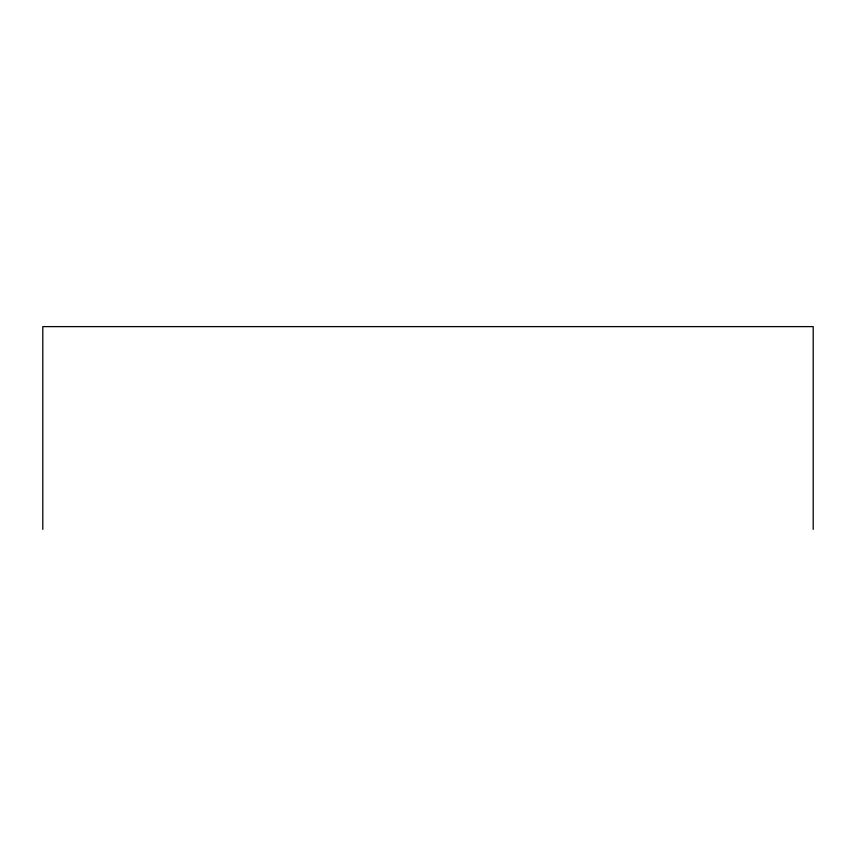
<?xml version="1.0" encoding="UTF-8"?>
<svg xmlns="http://www.w3.org/2000/svg" width="856" height="856" viewBox="0 0 856 856"><rect width="100%" height="100%" fill="white"/><g stroke="black" fill="none" stroke-linecap="round" stroke-linejoin="round"><path stroke-width="1.28" d="M813.2 529.383L813.2 326.618L42.8 326.618L42.8 529.383"/></g></svg>
